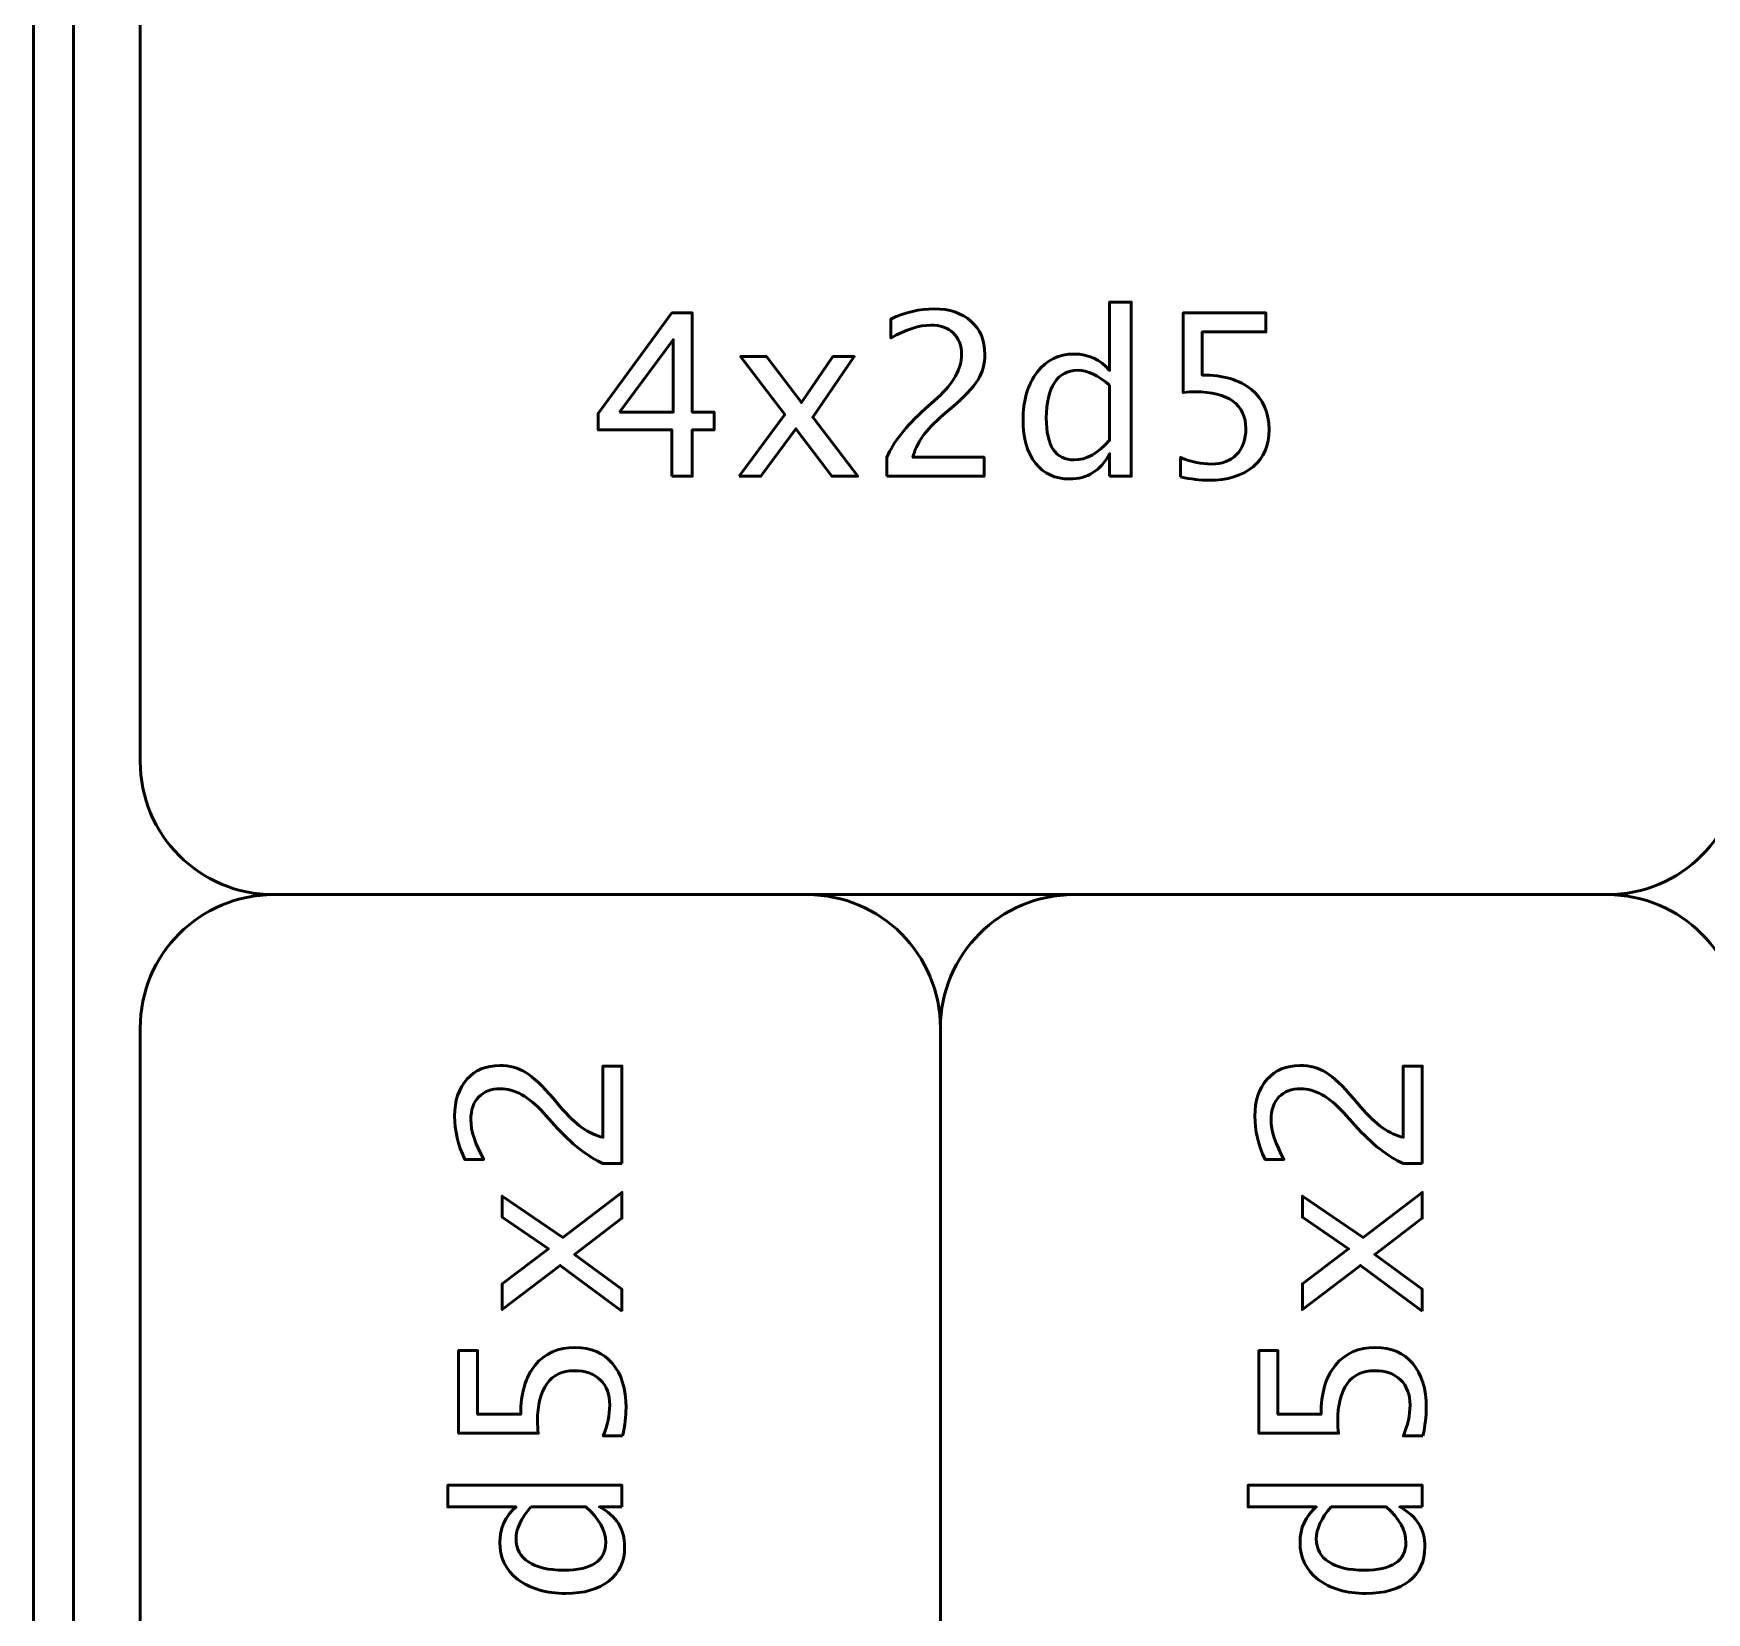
# Model space of a CAD drawing. Header units: centimetres. Extents: x -143 to 63, y -92 to 73.
# Drawn here: x -36.4 to -30.13, y -77.69 to -71.77 of the extents above; entities that cross this region are included whole.
import ezdxf

# ---------------------------------------------------------------- set-up
doc = ezdxf.new("R2010")
doc.units = ezdxf.units.CM
doc.header["$MEASUREMENT"] = 0
doc.layers.add('Layer 1', color=7, linetype='Continuous')

msp = doc.modelspace()

# ---------------------------------------------------------------- linework, layer by layer
at = {"layer": 'Layer 1', "lineweight": 53}
for points in [[(-36.4, -82.5), (-36.4, -82.5), (-36.4, -67.5), (-36.4, -67.5), (-36.4, -67.5), (-36.4, -67.00294), (-35.99706, -66.6), (-35.5, -66.6), (-35.5, -66.6), (-35.5, -66.6), (-24.5, -66.6), (-24.5, -66.6), (-24.5, -66.6), (-24.00294, -66.6), (-23.6, -67.00294), (-23.6, -67.5), (-23.6, -67.5), (-23.6, -67.5), (-23.6, -82.5), (-23.6, -82.5), (-23.6, -82.5), (-23.6, -82.99706), (-24.00294, -83.4), (-24.5, -83.4), (-24.5, -83.4), (-24.5, -83.4), (-35.5, -83.4), (-35.5, -83.4), (-35.5, -83.4), (-35.99706, -83.4), (-36.4, -82.99706), (-36.4, -82.5)], [(-35.45, -83.25), (-35.45, -83.25), (-24.55, -83.25), (-24.55, -83.25), (-24.55, -83.25), (-24.10817, -83.25), (-23.75, -82.89183), (-23.75, -82.45), (-23.75, -82.45), (-23.75, -82.45), (-23.75, -67.55), (-23.75, -67.55), (-23.75, -67.55), (-23.75, -67.10817), (-24.10817, -66.75), (-24.55, -66.75), (-24.55, -66.75), (-24.55, -66.75), (-35.45, -66.75), (-35.45, -66.75), (-35.45, -66.75), (-35.89183, -66.75), (-36.25, -67.10817), (-36.25, -67.55), (-36.25, -67.55), (-36.25, -67.55), (-36.25, -82.45), (-36.25, -82.45), (-36.25, -82.45), (-36.25, -82.89183), (-35.89183, -83.25), (-35.45, -83.25)]]:
    msp.add_open_spline(points, degree=3, knots=[0, 0, 0, 0, 0.1111111, 0.1111111, 0.1111111, 0.1111111, 0.2222222, 0.2222222, 0.2222222, 0.2222222, 0.3333333, 0.3333333, 0.3333333, 0.3333333, 0.4444444, 0.4444444, 0.4444444, 0.4444444, 0.5555556, 0.5555556, 0.5555556, 0.5555556, 0.6666667, 0.6666667, 0.6666667, 0.6666667, 0.7777778, 0.7777778, 0.7777778, 0.7777778, 1, 1, 1, 1], dxfattribs=at)
at = {"layer": 'Layer 1', "color": 202, "lineweight": 53}
for points, knots in [([(-36, -74.5), (-36, -74.5), (-36, -71.75), (-36, -71.75), (-36, -71.75), (-36, -71.47386), (-35.77614, -71.25), (-35.5, -71.25), (-35.5, -71.25), (-35.5, -71.25), (-30.5, -71.25), (-30.5, -71.25), (-30.5, -71.25), (-30.22386, -71.25), (-30, -71.47386), (-30, -71.75), (-30, -71.75), (-30, -71.75), (-30, -74.5), (-30, -74.5), (-30, -74.5), (-30, -74.77614), (-30.22386, -75), (-30.5, -75), (-30.5, -75), (-30.5, -75), (-35.5, -75), (-35.5, -75), (-35.5, -75), (-35.77614, -75), (-36, -74.77614), (-36, -74.5)], [0, 0, 0, 0, 0.1111111, 0.1111111, 0.1111111, 0.1111111, 0.2222222, 0.2222222, 0.2222222, 0.2222222, 0.3333333, 0.3333333, 0.3333333, 0.3333333, 0.4444444, 0.4444444, 0.4444444, 0.4444444, 0.5555556, 0.5555556, 0.5555556, 0.5555556, 0.6666667, 0.6666667, 0.6666667, 0.6666667, 0.7777778, 0.7777778, 0.7777778, 0.7777778, 1, 1, 1, 1]), ([(-33.20109, -73.43107), (-33.20109, -73.43107), (-33.20109, -73.35995), (-33.20109, -73.35995), (-33.20109, -73.35995), (-33.17738, -73.30449), (-33.12954, -73.24396), (-33.05743, -73.17862), (-33.05743, -73.17862), (-33.05743, -73.17862), (-33.01087, -73.13685), (-33.01087, -73.13685), (-33.01087, -73.13685), (-32.9509, -73.08238), (-32.92084, -73.02848), (-32.92084, -72.97486), (-32.92084, -72.97486), (-32.92084, -72.94057), (-32.93114, -72.91375), (-32.9516, -72.89414), (-32.9516, -72.89414), (-32.97206, -72.87453), (-33.00043, -72.86465), (-33.03641, -72.86465), (-33.03641, -72.86465), (-33.07846, -72.86465), (-33.12827, -72.88073), (-33.18585, -72.91291), (-33.18585, -72.91291), (-33.18585, -72.91291), (-33.18585, -72.84179), (-33.18585, -72.84179), (-33.18585, -72.84179), (-33.13152, -72.81639), (-33.07747, -72.80369), (-33.02357, -72.80369), (-33.02357, -72.80369), (-32.96628, -72.80369), (-32.92027, -72.81907), (-32.88556, -72.84997), (-32.88556, -72.84997), (-32.85099, -72.88088), (-32.83363, -72.9218), (-32.83363, -72.97288), (-32.83363, -72.97288), (-32.83363, -73.00957), (-32.84238, -73.04217), (-32.85988, -73.07053), (-32.85988, -73.07053), (-32.87752, -73.09903), (-32.91011, -73.13347), (-32.95795, -73.17411), (-32.95795, -73.17411), (-32.95795, -73.17411), (-32.98942, -73.20092), (-32.98942, -73.20092), (-32.98942, -73.20092), (-33.05489, -73.25637), (-33.09271, -73.30943), (-33.10287, -73.35995), (-33.10287, -73.35995), (-33.10287, -73.35995), (-32.83617, -73.35995), (-32.83617, -73.35995), (-32.83617, -73.35995), (-32.83617, -73.35995), (-32.83617, -73.43107), (-32.83617, -73.43107), (-32.83617, -73.43107), (-32.83617, -73.43107), (-33.20109, -73.43107), (-33.20109, -73.43107)], [0, 0, 0, 0, 0.0526316, 0.0526316, 0.0526316, 0.0526316, 0.1052632, 0.1052632, 0.1052632, 0.1052632, 0.1578947, 0.1578947, 0.1578947, 0.1578947, 0.2105263, 0.2105263, 0.2105263, 0.2105263, 0.2631579, 0.2631579, 0.2631579, 0.2631579, 0.3157895, 0.3157895, 0.3157895, 0.3157895, 0.3684211, 0.3684211, 0.3684211, 0.3684211, 0.4210526, 0.4210526, 0.4210526, 0.4210526, 0.4736842, 0.4736842, 0.4736842, 0.4736842, 0.5263158, 0.5263158, 0.5263158, 0.5263158, 0.5789474, 0.5789474, 0.5789474, 0.5789474, 0.6315789, 0.6315789, 0.6315789, 0.6315789, 0.6842105, 0.6842105, 0.6842105, 0.6842105, 0.7368421, 0.7368421, 0.7368421, 0.7368421, 0.7894737, 0.7894737, 0.7894737, 0.7894737, 0.8421053, 0.8421053, 0.8421053, 0.8421053, 0.8947368, 0.8947368, 0.8947368, 0.8947368, 1, 1, 1, 1]), ([(-32.36599, -73.43107), (-32.36599, -73.43107), (-32.36599, -73.34683), (-32.36599, -73.34683), (-32.36599, -73.34683), (-32.39915, -73.40976), (-32.4491, -73.44123), (-32.51585, -73.44123), (-32.51585, -73.44123), (-32.57003, -73.44123), (-32.61265, -73.42162), (-32.64369, -73.38225), (-32.64369, -73.38225), (-32.67474, -73.34288), (-32.69026, -73.28911), (-32.69026, -73.22095), (-32.69026, -73.22095), (-32.69026, -73.14645), (-32.67262, -73.08648), (-32.63748, -73.04104), (-32.63748, -73.04104), (-32.60221, -72.99574), (-32.55592, -72.97302), (-32.49849, -72.97302), (-32.49849, -72.97302), (-32.44529, -72.97302), (-32.40098, -72.99334), (-32.36599, -73.03412), (-32.36599, -73.03412), (-32.36599, -73.03412), (-32.36599, -72.77829), (-32.36599, -72.77829), (-32.36599, -72.77829), (-32.36599, -72.77829), (-32.2847, -72.77829), (-32.2847, -72.77829), (-32.2847, -72.77829), (-32.2847, -72.77829), (-32.2847, -73.43107), (-32.2847, -73.43107), (-32.2847, -73.43107), (-32.2847, -73.43107), (-32.36599, -73.43107), (-32.36599, -73.43107)], [0, 0, 0, 0, 0.0833333, 0.0833333, 0.0833333, 0.0833333, 0.1666667, 0.1666667, 0.1666667, 0.1666667, 0.25, 0.25, 0.25, 0.25, 0.3333333, 0.3333333, 0.3333333, 0.3333333, 0.4166667, 0.4166667, 0.4166667, 0.4166667, 0.5, 0.5, 0.5, 0.5, 0.5833333, 0.5833333, 0.5833333, 0.5833333, 0.6666667, 0.6666667, 0.6666667, 0.6666667, 0.75, 0.75, 0.75, 0.75, 0.8333333, 0.8333333, 0.8333333, 0.8333333, 1, 1, 1, 1]), ([(-34.00684, -73.43107), (-34.00684, -73.43107), (-34.00684, -73.2575), (-34.00684, -73.2575), (-34.00684, -73.2575), (-34.00684, -73.2575), (-34.28285, -73.2575), (-34.28285, -73.2575), (-34.28285, -73.2575), (-34.28285, -73.2575), (-34.28285, -73.1957), (-34.28285, -73.1957), (-34.28285, -73.1957), (-34.28285, -73.1957), (-34.00684, -72.81893), (-34.00684, -72.81893), (-34.00684, -72.81893), (-34.00684, -72.81893), (-33.93064, -72.81893), (-33.93064, -72.81893), (-33.93064, -72.81893), (-33.93064, -72.81893), (-33.93064, -73.19062), (-33.93064, -73.19062), (-33.93064, -73.19062), (-33.93064, -73.19062), (-33.84851, -73.19062), (-33.84851, -73.19062), (-33.84851, -73.19062), (-33.84851, -73.19062), (-33.84851, -73.2575), (-33.84851, -73.2575), (-33.84851, -73.2575), (-33.84851, -73.2575), (-33.93064, -73.2575), (-33.93064, -73.2575), (-33.93064, -73.2575), (-33.93064, -73.2575), (-33.93064, -73.43107), (-33.93064, -73.43107), (-33.93064, -73.43107), (-33.93064, -73.43107), (-34.00684, -73.43107), (-34.00684, -73.43107)], [0, 0, 0, 0, 0.0833333, 0.0833333, 0.0833333, 0.0833333, 0.1666667, 0.1666667, 0.1666667, 0.1666667, 0.25, 0.25, 0.25, 0.25, 0.3333333, 0.3333333, 0.3333333, 0.3333333, 0.4166667, 0.4166667, 0.4166667, 0.4166667, 0.5, 0.5, 0.5, 0.5, 0.5833333, 0.5833333, 0.5833333, 0.5833333, 0.6666667, 0.6666667, 0.6666667, 0.6666667, 0.75, 0.75, 0.75, 0.75, 0.8333333, 0.8333333, 0.8333333, 0.8333333, 1, 1, 1, 1]), ([(-32.09985, -73.43361), (-32.09985, -73.43361), (-32.09985, -73.3608), (-32.09985, -73.3608), (-32.09985, -73.3608), (-32.05935, -73.37717), (-32.02096, -73.38535), (-31.98428, -73.38535), (-31.98428, -73.38535), (-31.9442, -73.38535), (-31.91259, -73.3735), (-31.88959, -73.34979), (-31.88959, -73.34979), (-31.86659, -73.32608), (-31.85516, -73.29349), (-31.85516, -73.252), (-31.85516, -73.252), (-31.85516, -73.20741), (-31.87139, -73.17326), (-31.90384, -73.14969), (-31.90384, -73.14969), (-31.9363, -73.12613), (-31.98329, -73.11442), (-32.04467, -73.11442), (-32.04467, -73.11442), (-32.05892, -73.11442), (-32.07402, -73.1154), (-32.08969, -73.11738), (-32.08969, -73.11738), (-32.08969, -73.11738), (-32.08969, -72.81893), (-32.08969, -72.81893), (-32.08969, -72.81893), (-32.08969, -72.81893), (-31.7798, -72.81893), (-31.7798, -72.81893), (-31.7798, -72.81893), (-31.7798, -72.81893), (-31.7798, -72.89005), (-31.7798, -72.89005), (-31.7798, -72.89005), (-31.7798, -72.89005), (-32.01857, -72.89005), (-32.01857, -72.89005), (-32.01857, -72.89005), (-32.01857, -72.89005), (-32.01857, -73.05176), (-32.01857, -73.05176), (-32.01857, -73.05176), (-31.93983, -73.05176), (-31.87844, -73.06982), (-31.83427, -73.10595), (-31.83427, -73.10595), (-31.79011, -73.14193), (-31.76795, -73.19189), (-31.76795, -73.25581), (-31.76795, -73.25581), (-31.76795, -73.31536), (-31.78799, -73.36193), (-31.82807, -73.39565), (-31.82807, -73.39565), (-31.86814, -73.42938), (-31.92346, -73.44631), (-31.99401, -73.44631), (-31.99401, -73.44631), (-32.02548, -73.44631), (-32.06076, -73.44208), (-32.09985, -73.43361)], [0, 0, 0, 0, 0.0555556, 0.0555556, 0.0555556, 0.0555556, 0.1111111, 0.1111111, 0.1111111, 0.1111111, 0.1666667, 0.1666667, 0.1666667, 0.1666667, 0.2222222, 0.2222222, 0.2222222, 0.2222222, 0.2777778, 0.2777778, 0.2777778, 0.2777778, 0.3333333, 0.3333333, 0.3333333, 0.3333333, 0.3888889, 0.3888889, 0.3888889, 0.3888889, 0.4444444, 0.4444444, 0.4444444, 0.4444444, 0.5, 0.5, 0.5, 0.5, 0.5555556, 0.5555556, 0.5555556, 0.5555556, 0.6111111, 0.6111111, 0.6111111, 0.6111111, 0.6666667, 0.6666667, 0.6666667, 0.6666667, 0.7222222, 0.7222222, 0.7222222, 0.7222222, 0.7777778, 0.7777778, 0.7777778, 0.7777778, 0.8333333, 0.8333333, 0.8333333, 0.8333333, 0.8888889, 0.8888889, 0.8888889, 0.8888889, 1, 1, 1, 1]), ([(-34.20256, -73.19062), (-34.20256, -73.19062), (-34.00176, -73.19062), (-34.00176, -73.19062), (-34.00176, -73.19062), (-34.00176, -73.19062), (-34.00176, -72.9194), (-34.00176, -72.9194), (-34.00176, -72.9194), (-34.00176, -72.9194), (-34.20256, -73.19062), (-34.20256, -73.19062)], [0, 0, 0, 0, 0.25, 0.25, 0.25, 0.25, 0.5, 0.5, 0.5, 0.5, 1, 1, 1, 1]), ([(-33.75424, -73.43107), (-33.75424, -73.43107), (-33.58336, -73.19951), (-33.58336, -73.19951), (-33.58336, -73.19951), (-33.58336, -73.19951), (-33.74916, -72.98233), (-33.74916, -72.98233), (-33.74916, -72.98233), (-33.74916, -72.98233), (-33.65222, -72.98233), (-33.65222, -72.98233), (-33.65222, -72.98233), (-33.65222, -72.98233), (-33.52127, -73.1552), (-33.52127, -73.1552), (-33.52127, -73.1552), (-33.52127, -73.1552), (-33.40273, -72.98233), (-33.40273, -72.98233), (-33.40273, -72.98233), (-33.40273, -72.98233), (-33.32329, -72.98233), (-33.32329, -72.98233), (-33.32329, -72.98233), (-33.32329, -72.98233), (-33.47851, -73.20995), (-33.47851, -73.20995), (-33.47851, -73.20995), (-33.47851, -73.20995), (-33.30974, -73.43107), (-33.30974, -73.43107), (-33.30974, -73.43107), (-33.30974, -73.43107), (-33.40669, -73.43107), (-33.40669, -73.43107), (-33.40669, -73.43107), (-33.40669, -73.43107), (-33.54187, -73.25327), (-33.54187, -73.25327), (-33.54187, -73.25327), (-33.54187, -73.25327), (-33.67268, -73.43107), (-33.67268, -73.43107), (-33.67268, -73.43107), (-33.67268, -73.43107), (-33.75424, -73.43107), (-33.75424, -73.43107)], [0, 0, 0, 0, 0.0769231, 0.0769231, 0.0769231, 0.0769231, 0.1538462, 0.1538462, 0.1538462, 0.1538462, 0.2307692, 0.2307692, 0.2307692, 0.2307692, 0.3076923, 0.3076923, 0.3076923, 0.3076923, 0.3846154, 0.3846154, 0.3846154, 0.3846154, 0.4615385, 0.4615385, 0.4615385, 0.4615385, 0.5384615, 0.5384615, 0.5384615, 0.5384615, 0.6153846, 0.6153846, 0.6153846, 0.6153846, 0.6923077, 0.6923077, 0.6923077, 0.6923077, 0.7692308, 0.7692308, 0.7692308, 0.7692308, 0.8461538, 0.8461538, 0.8461538, 0.8461538, 1, 1, 1, 1]), ([(-32.36599, -73.08972), (-32.40818, -73.05261), (-32.44811, -73.03398), (-32.48593, -73.03398), (-32.48593, -73.03398), (-32.52318, -73.03398), (-32.55197, -73.0495), (-32.57243, -73.08069), (-32.57243, -73.08069), (-32.59289, -73.11173), (-32.60305, -73.15576), (-32.60305, -73.21277), (-32.60305, -73.21277), (-32.60305, -73.31762), (-32.56834, -73.37011), (-32.49877, -73.37011), (-32.49877, -73.37011), (-32.45362, -73.37011), (-32.40931, -73.34542), (-32.36599, -73.29617), (-32.36599, -73.29617), (-32.36599, -73.29617), (-32.36599, -73.08972), (-32.36599, -73.08972)], [0, 0, 0, 0, 0.1428571, 0.1428571, 0.1428571, 0.1428571, 0.2857143, 0.2857143, 0.2857143, 0.2857143, 0.4285714, 0.4285714, 0.4285714, 0.4285714, 0.5714286, 0.5714286, 0.5714286, 0.5714286, 0.7142857, 0.7142857, 0.7142857, 0.7142857, 1, 1, 1, 1])]:
    msp.add_open_spline(points, degree=3, knots=knots, dxfattribs=at)
at = {"layer": 'Layer 1', "color": 4, "lineweight": 53}
for points, knots in [([(-33, -75.5), (-33, -75.5), (-33, -78.25), (-33, -78.25), (-33, -78.25), (-33, -78.52614), (-33.22386, -78.75), (-33.5, -78.75), (-33.5, -78.75), (-33.5, -78.75), (-35.5, -78.75), (-35.5, -78.75), (-35.5, -78.75), (-35.77614, -78.75), (-36, -78.52614), (-36, -78.25), (-36, -78.25), (-36, -78.25), (-36, -75.5), (-36, -75.5), (-36, -75.5), (-36, -75.22386), (-35.77614, -75), (-35.5, -75), (-35.5, -75), (-35.5, -75), (-33.5, -75), (-33.5, -75), (-33.5, -75), (-33.22386, -75), (-33, -75.22386), (-33, -75.5)], [0, 0, 0, 0, 0.1111111, 0.1111111, 0.1111111, 0.1111111, 0.2222222, 0.2222222, 0.2222222, 0.2222222, 0.3333333, 0.3333333, 0.3333333, 0.3333333, 0.4444444, 0.4444444, 0.4444444, 0.4444444, 0.5555556, 0.5555556, 0.5555556, 0.5555556, 0.6666667, 0.6666667, 0.6666667, 0.6666667, 0.7777778, 0.7777778, 0.7777778, 0.7777778, 1, 1, 1, 1]), ([(-30, -75.5), (-30, -75.5), (-30, -78.25), (-30, -78.25), (-30, -78.25), (-30, -78.52614), (-30.22386, -78.75), (-30.5, -78.75), (-30.5, -78.75), (-30.5, -78.75), (-32.5, -78.75), (-32.5, -78.75), (-32.5, -78.75), (-32.77614, -78.75), (-33, -78.52614), (-33, -78.25), (-33, -78.25), (-33, -78.25), (-33, -75.5), (-33, -75.5), (-33, -75.5), (-33, -75.22386), (-32.77614, -75), (-32.5, -75), (-32.5, -75), (-32.5, -75), (-30.5, -75), (-30.5, -75), (-30.5, -75), (-30.22386, -75), (-30, -75.22386), (-30, -75.5)], [0, 0, 0, 0, 0.1111111, 0.1111111, 0.1111111, 0.1111111, 0.2222222, 0.2222222, 0.2222222, 0.2222222, 0.3333333, 0.3333333, 0.3333333, 0.3333333, 0.4444444, 0.4444444, 0.4444444, 0.4444444, 0.5555556, 0.5555556, 0.5555556, 0.5555556, 0.6666667, 0.6666667, 0.6666667, 0.6666667, 0.7777778, 0.7777778, 0.7777778, 0.7777778, 1, 1, 1, 1]), ([(-34.19393, -76.00787), (-34.19393, -76.00787), (-34.26505, -76.00787), (-34.26505, -76.00787), (-34.26505, -76.00787), (-34.32051, -75.98416), (-34.38104, -75.93632), (-34.44638, -75.86421), (-34.44638, -75.86421), (-34.44638, -75.86421), (-34.48815, -75.81765), (-34.48815, -75.81765), (-34.48815, -75.81765), (-34.54262, -75.75768), (-34.59652, -75.72762), (-34.65014, -75.72762), (-34.65014, -75.72762), (-34.68429, -75.72762), (-34.71125, -75.73792), (-34.73086, -75.75838), (-34.73086, -75.75838), (-34.75047, -75.77884), (-34.76035, -75.80721), (-34.76035, -75.84319), (-34.76035, -75.84319), (-34.76035, -75.88524), (-34.74427, -75.93505), (-34.71209, -75.99263), (-34.71209, -75.99263), (-34.71209, -75.99263), (-34.78321, -75.99263), (-34.78321, -75.99263), (-34.78321, -75.99263), (-34.80861, -75.9383), (-34.82131, -75.88425), (-34.82131, -75.83035), (-34.82131, -75.83035), (-34.82131, -75.77306), (-34.80593, -75.72705), (-34.77503, -75.69234), (-34.77503, -75.69234), (-34.74412, -75.65777), (-34.7032, -75.64041), (-34.65212, -75.64041), (-34.65212, -75.64041), (-34.61543, -75.64041), (-34.58283, -75.64916), (-34.55447, -75.66666), (-34.55447, -75.66666), (-34.52597, -75.6843), (-34.49153, -75.71689), (-34.45089, -75.76473), (-34.45089, -75.76473), (-34.45089, -75.76473), (-34.42408, -75.7962), (-34.42408, -75.7962), (-34.42408, -75.7962), (-34.36849, -75.86167), (-34.31557, -75.89949), (-34.26505, -75.90965), (-34.26505, -75.90965), (-34.26505, -75.90965), (-34.26505, -75.64295), (-34.26505, -75.64295), (-34.26505, -75.64295), (-34.26505, -75.64295), (-34.19393, -75.64295), (-34.19393, -75.64295), (-34.19393, -75.64295), (-34.19393, -75.64295), (-34.19393, -76.00787), (-34.19393, -76.00787)], [0, 0, 0, 0, 0.0526316, 0.0526316, 0.0526316, 0.0526316, 0.1052632, 0.1052632, 0.1052632, 0.1052632, 0.1578947, 0.1578947, 0.1578947, 0.1578947, 0.2105263, 0.2105263, 0.2105263, 0.2105263, 0.2631579, 0.2631579, 0.2631579, 0.2631579, 0.3157895, 0.3157895, 0.3157895, 0.3157895, 0.3684211, 0.3684211, 0.3684211, 0.3684211, 0.4210526, 0.4210526, 0.4210526, 0.4210526, 0.4736842, 0.4736842, 0.4736842, 0.4736842, 0.5263158, 0.5263158, 0.5263158, 0.5263158, 0.5789474, 0.5789474, 0.5789474, 0.5789474, 0.6315789, 0.6315789, 0.6315789, 0.6315789, 0.6842105, 0.6842105, 0.6842105, 0.6842105, 0.7368421, 0.7368421, 0.7368421, 0.7368421, 0.7894737, 0.7894737, 0.7894737, 0.7894737, 0.8421053, 0.8421053, 0.8421053, 0.8421053, 0.8947368, 0.8947368, 0.8947368, 0.8947368, 1, 1, 1, 1]), ([(-31.19393, -76.00787), (-31.19393, -76.00787), (-31.26505, -76.00787), (-31.26505, -76.00787), (-31.26505, -76.00787), (-31.32051, -75.98416), (-31.38104, -75.93632), (-31.44638, -75.86421), (-31.44638, -75.86421), (-31.44638, -75.86421), (-31.48815, -75.81765), (-31.48815, -75.81765), (-31.48815, -75.81765), (-31.54262, -75.75768), (-31.59652, -75.72762), (-31.65014, -75.72762), (-31.65014, -75.72762), (-31.68429, -75.72762), (-31.71125, -75.73792), (-31.73086, -75.75838), (-31.73086, -75.75838), (-31.75047, -75.77884), (-31.76035, -75.80721), (-31.76035, -75.84319), (-31.76035, -75.84319), (-31.76035, -75.88524), (-31.74427, -75.93505), (-31.71209, -75.99263), (-31.71209, -75.99263), (-31.71209, -75.99263), (-31.78321, -75.99263), (-31.78321, -75.99263), (-31.78321, -75.99263), (-31.80861, -75.9383), (-31.82131, -75.88425), (-31.82131, -75.83035), (-31.82131, -75.83035), (-31.82131, -75.77306), (-31.80593, -75.72705), (-31.77503, -75.69234), (-31.77503, -75.69234), (-31.74412, -75.65777), (-31.7032, -75.64041), (-31.65212, -75.64041), (-31.65212, -75.64041), (-31.61543, -75.64041), (-31.58283, -75.64916), (-31.55447, -75.66666), (-31.55447, -75.66666), (-31.52597, -75.6843), (-31.49153, -75.71689), (-31.45089, -75.76473), (-31.45089, -75.76473), (-31.45089, -75.76473), (-31.42408, -75.7962), (-31.42408, -75.7962), (-31.42408, -75.7962), (-31.36849, -75.86167), (-31.31557, -75.89949), (-31.26505, -75.90965), (-31.26505, -75.90965), (-31.26505, -75.90965), (-31.26505, -75.64295), (-31.26505, -75.64295), (-31.26505, -75.64295), (-31.26505, -75.64295), (-31.19393, -75.64295), (-31.19393, -75.64295), (-31.19393, -75.64295), (-31.19393, -75.64295), (-31.19393, -76.00787), (-31.19393, -76.00787)], [0, 0, 0, 0, 0.0526316, 0.0526316, 0.0526316, 0.0526316, 0.1052632, 0.1052632, 0.1052632, 0.1052632, 0.1578947, 0.1578947, 0.1578947, 0.1578947, 0.2105263, 0.2105263, 0.2105263, 0.2105263, 0.2631579, 0.2631579, 0.2631579, 0.2631579, 0.3157895, 0.3157895, 0.3157895, 0.3157895, 0.3684211, 0.3684211, 0.3684211, 0.3684211, 0.4210526, 0.4210526, 0.4210526, 0.4210526, 0.4736842, 0.4736842, 0.4736842, 0.4736842, 0.5263158, 0.5263158, 0.5263158, 0.5263158, 0.5789474, 0.5789474, 0.5789474, 0.5789474, 0.6315789, 0.6315789, 0.6315789, 0.6315789, 0.6842105, 0.6842105, 0.6842105, 0.6842105, 0.7368421, 0.7368421, 0.7368421, 0.7368421, 0.7894737, 0.7894737, 0.7894737, 0.7894737, 0.8421053, 0.8421053, 0.8421053, 0.8421053, 0.8947368, 0.8947368, 0.8947368, 0.8947368, 1, 1, 1, 1]), ([(-34.19393, -76.56102), (-34.19393, -76.56102), (-34.42549, -76.39014), (-34.42549, -76.39014), (-34.42549, -76.39014), (-34.42549, -76.39014), (-34.64267, -76.55594), (-34.64267, -76.55594), (-34.64267, -76.55594), (-34.64267, -76.55594), (-34.64267, -76.459), (-34.64267, -76.459), (-34.64267, -76.459), (-34.64267, -76.459), (-34.4698, -76.32805), (-34.4698, -76.32805), (-34.4698, -76.32805), (-34.4698, -76.32805), (-34.64267, -76.20951), (-34.64267, -76.20951), (-34.64267, -76.20951), (-34.64267, -76.20951), (-34.64267, -76.13007), (-34.64267, -76.13007), (-34.64267, -76.13007), (-34.64267, -76.13007), (-34.41505, -76.28529), (-34.41505, -76.28529), (-34.41505, -76.28529), (-34.41505, -76.28529), (-34.19393, -76.11652), (-34.19393, -76.11652), (-34.19393, -76.11652), (-34.19393, -76.11652), (-34.19393, -76.21347), (-34.19393, -76.21347), (-34.19393, -76.21347), (-34.19393, -76.21347), (-34.37173, -76.34865), (-34.37173, -76.34865), (-34.37173, -76.34865), (-34.37173, -76.34865), (-34.19393, -76.47946), (-34.19393, -76.47946), (-34.19393, -76.47946), (-34.19393, -76.47946), (-34.19393, -76.56102), (-34.19393, -76.56102)], [0, 0, 0, 0, 0.0769231, 0.0769231, 0.0769231, 0.0769231, 0.1538462, 0.1538462, 0.1538462, 0.1538462, 0.2307692, 0.2307692, 0.2307692, 0.2307692, 0.3076923, 0.3076923, 0.3076923, 0.3076923, 0.3846154, 0.3846154, 0.3846154, 0.3846154, 0.4615385, 0.4615385, 0.4615385, 0.4615385, 0.5384615, 0.5384615, 0.5384615, 0.5384615, 0.6153846, 0.6153846, 0.6153846, 0.6153846, 0.6923077, 0.6923077, 0.6923077, 0.6923077, 0.7692308, 0.7692308, 0.7692308, 0.7692308, 0.8461538, 0.8461538, 0.8461538, 0.8461538, 1, 1, 1, 1]), ([(-31.19393, -76.56102), (-31.19393, -76.56102), (-31.42549, -76.39014), (-31.42549, -76.39014), (-31.42549, -76.39014), (-31.42549, -76.39014), (-31.64267, -76.55594), (-31.64267, -76.55594), (-31.64267, -76.55594), (-31.64267, -76.55594), (-31.64267, -76.459), (-31.64267, -76.459), (-31.64267, -76.459), (-31.64267, -76.459), (-31.4698, -76.32805), (-31.4698, -76.32805), (-31.4698, -76.32805), (-31.4698, -76.32805), (-31.64267, -76.20951), (-31.64267, -76.20951), (-31.64267, -76.20951), (-31.64267, -76.20951), (-31.64267, -76.13007), (-31.64267, -76.13007), (-31.64267, -76.13007), (-31.64267, -76.13007), (-31.41505, -76.28529), (-31.41505, -76.28529), (-31.41505, -76.28529), (-31.41505, -76.28529), (-31.19393, -76.11652), (-31.19393, -76.11652), (-31.19393, -76.11652), (-31.19393, -76.11652), (-31.19393, -76.21347), (-31.19393, -76.21347), (-31.19393, -76.21347), (-31.19393, -76.21347), (-31.37173, -76.34865), (-31.37173, -76.34865), (-31.37173, -76.34865), (-31.37173, -76.34865), (-31.19393, -76.47946), (-31.19393, -76.47946), (-31.19393, -76.47946), (-31.19393, -76.47946), (-31.19393, -76.56102), (-31.19393, -76.56102)], [0, 0, 0, 0, 0.0769231, 0.0769231, 0.0769231, 0.0769231, 0.1538462, 0.1538462, 0.1538462, 0.1538462, 0.2307692, 0.2307692, 0.2307692, 0.2307692, 0.3076923, 0.3076923, 0.3076923, 0.3076923, 0.3846154, 0.3846154, 0.3846154, 0.3846154, 0.4615385, 0.4615385, 0.4615385, 0.4615385, 0.5384615, 0.5384615, 0.5384615, 0.5384615, 0.6153846, 0.6153846, 0.6153846, 0.6153846, 0.6923077, 0.6923077, 0.6923077, 0.6923077, 0.7692308, 0.7692308, 0.7692308, 0.7692308, 0.8461538, 0.8461538, 0.8461538, 0.8461538, 1, 1, 1, 1]), ([(-34.19139, -77.02952), (-34.19139, -77.02952), (-34.2642, -77.02952), (-34.2642, -77.02952), (-34.2642, -77.02952), (-34.24783, -76.98902), (-34.23965, -76.95063), (-34.23965, -76.91395), (-34.23965, -76.91395), (-34.23965, -76.87387), (-34.2515, -76.84226), (-34.27521, -76.81926), (-34.27521, -76.81926), (-34.29892, -76.79626), (-34.33151, -76.78483), (-34.373, -76.78483), (-34.373, -76.78483), (-34.41759, -76.78483), (-34.45174, -76.80106), (-34.47531, -76.83351), (-34.47531, -76.83351), (-34.49887, -76.86597), (-34.51058, -76.91296), (-34.51058, -76.97434), (-34.51058, -76.97434), (-34.51058, -76.98859), (-34.5096, -77.00369), (-34.50762, -77.01936), (-34.50762, -77.01936), (-34.50762, -77.01936), (-34.80607, -77.01936), (-34.80607, -77.01936), (-34.80607, -77.01936), (-34.80607, -77.01936), (-34.80607, -76.70947), (-34.80607, -76.70947), (-34.80607, -76.70947), (-34.80607, -76.70947), (-34.73495, -76.70947), (-34.73495, -76.70947), (-34.73495, -76.70947), (-34.73495, -76.70947), (-34.73495, -76.94824), (-34.73495, -76.94824), (-34.73495, -76.94824), (-34.73495, -76.94824), (-34.57324, -76.94824), (-34.57324, -76.94824), (-34.57324, -76.94824), (-34.57324, -76.8695), (-34.55518, -76.80811), (-34.51905, -76.76394), (-34.51905, -76.76394), (-34.48307, -76.71978), (-34.43311, -76.69762), (-34.36919, -76.69762), (-34.36919, -76.69762), (-34.30964, -76.69762), (-34.26307, -76.71766), (-34.22935, -76.75774), (-34.22935, -76.75774), (-34.19562, -76.79781), (-34.17869, -76.85313), (-34.17869, -76.92368), (-34.17869, -76.92368), (-34.17869, -76.95515), (-34.18292, -76.99043), (-34.19139, -77.02952)], [0, 0, 0, 0, 0.0555556, 0.0555556, 0.0555556, 0.0555556, 0.1111111, 0.1111111, 0.1111111, 0.1111111, 0.1666667, 0.1666667, 0.1666667, 0.1666667, 0.2222222, 0.2222222, 0.2222222, 0.2222222, 0.2777778, 0.2777778, 0.2777778, 0.2777778, 0.3333333, 0.3333333, 0.3333333, 0.3333333, 0.3888889, 0.3888889, 0.3888889, 0.3888889, 0.4444444, 0.4444444, 0.4444444, 0.4444444, 0.5, 0.5, 0.5, 0.5, 0.5555556, 0.5555556, 0.5555556, 0.5555556, 0.6111111, 0.6111111, 0.6111111, 0.6111111, 0.6666667, 0.6666667, 0.6666667, 0.6666667, 0.7222222, 0.7222222, 0.7222222, 0.7222222, 0.7777778, 0.7777778, 0.7777778, 0.7777778, 0.8333333, 0.8333333, 0.8333333, 0.8333333, 0.8888889, 0.8888889, 0.8888889, 0.8888889, 1, 1, 1, 1]), ([(-31.19139, -77.02952), (-31.19139, -77.02952), (-31.2642, -77.02952), (-31.2642, -77.02952), (-31.2642, -77.02952), (-31.24783, -76.98902), (-31.23965, -76.95063), (-31.23965, -76.91395), (-31.23965, -76.91395), (-31.23965, -76.87387), (-31.2515, -76.84226), (-31.27521, -76.81926), (-31.27521, -76.81926), (-31.29892, -76.79626), (-31.33151, -76.78483), (-31.373, -76.78483), (-31.373, -76.78483), (-31.41759, -76.78483), (-31.45174, -76.80106), (-31.47531, -76.83351), (-31.47531, -76.83351), (-31.49887, -76.86597), (-31.51058, -76.91296), (-31.51058, -76.97434), (-31.51058, -76.97434), (-31.51058, -76.98859), (-31.5096, -77.00369), (-31.50762, -77.01936), (-31.50762, -77.01936), (-31.50762, -77.01936), (-31.80607, -77.01936), (-31.80607, -77.01936), (-31.80607, -77.01936), (-31.80607, -77.01936), (-31.80607, -76.70947), (-31.80607, -76.70947), (-31.80607, -76.70947), (-31.80607, -76.70947), (-31.73495, -76.70947), (-31.73495, -76.70947), (-31.73495, -76.70947), (-31.73495, -76.70947), (-31.73495, -76.94824), (-31.73495, -76.94824), (-31.73495, -76.94824), (-31.73495, -76.94824), (-31.57324, -76.94824), (-31.57324, -76.94824), (-31.57324, -76.94824), (-31.57324, -76.8695), (-31.55518, -76.80811), (-31.51905, -76.76394), (-31.51905, -76.76394), (-31.48307, -76.71978), (-31.43311, -76.69762), (-31.36919, -76.69762), (-31.36919, -76.69762), (-31.30964, -76.69762), (-31.26307, -76.71766), (-31.22935, -76.75774), (-31.22935, -76.75774), (-31.19562, -76.79781), (-31.17869, -76.85313), (-31.17869, -76.92368), (-31.17869, -76.92368), (-31.17869, -76.95515), (-31.18292, -76.99043), (-31.19139, -77.02952)], [0, 0, 0, 0, 0.0555556, 0.0555556, 0.0555556, 0.0555556, 0.1111111, 0.1111111, 0.1111111, 0.1111111, 0.1666667, 0.1666667, 0.1666667, 0.1666667, 0.2222222, 0.2222222, 0.2222222, 0.2222222, 0.2777778, 0.2777778, 0.2777778, 0.2777778, 0.3333333, 0.3333333, 0.3333333, 0.3333333, 0.3888889, 0.3888889, 0.3888889, 0.3888889, 0.4444444, 0.4444444, 0.4444444, 0.4444444, 0.5, 0.5, 0.5, 0.5, 0.5555556, 0.5555556, 0.5555556, 0.5555556, 0.6111111, 0.6111111, 0.6111111, 0.6111111, 0.6666667, 0.6666667, 0.6666667, 0.6666667, 0.7222222, 0.7222222, 0.7222222, 0.7222222, 0.7777778, 0.7777778, 0.7777778, 0.7777778, 0.8333333, 0.8333333, 0.8333333, 0.8333333, 0.8888889, 0.8888889, 0.8888889, 0.8888889, 1, 1, 1, 1]), ([(-34.19393, -77.29566), (-34.19393, -77.29566), (-34.27817, -77.29566), (-34.27817, -77.29566), (-34.27817, -77.29566), (-34.21524, -77.32882), (-34.18377, -77.37877), (-34.18377, -77.44552), (-34.18377, -77.44552), (-34.18377, -77.4997), (-34.20338, -77.54232), (-34.24275, -77.57336), (-34.24275, -77.57336), (-34.28212, -77.60441), (-34.33589, -77.61993), (-34.40405, -77.61993), (-34.40405, -77.61993), (-34.47855, -77.61993), (-34.53852, -77.60229), (-34.58396, -77.56715), (-34.58396, -77.56715), (-34.62926, -77.53188), (-34.65198, -77.48559), (-34.65198, -77.42816), (-34.65198, -77.42816), (-34.65198, -77.37496), (-34.63166, -77.33065), (-34.59088, -77.29566), (-34.59088, -77.29566), (-34.59088, -77.29566), (-34.84671, -77.29566), (-34.84671, -77.29566), (-34.84671, -77.29566), (-34.84671, -77.29566), (-34.84671, -77.21437), (-34.84671, -77.21437), (-34.84671, -77.21437), (-34.84671, -77.21437), (-34.19393, -77.21437), (-34.19393, -77.21437), (-34.19393, -77.21437), (-34.19393, -77.21437), (-34.19393, -77.29566), (-34.19393, -77.29566)], [0, 0, 0, 0, 0.0833333, 0.0833333, 0.0833333, 0.0833333, 0.1666667, 0.1666667, 0.1666667, 0.1666667, 0.25, 0.25, 0.25, 0.25, 0.3333333, 0.3333333, 0.3333333, 0.3333333, 0.4166667, 0.4166667, 0.4166667, 0.4166667, 0.5, 0.5, 0.5, 0.5, 0.5833333, 0.5833333, 0.5833333, 0.5833333, 0.6666667, 0.6666667, 0.6666667, 0.6666667, 0.75, 0.75, 0.75, 0.75, 0.8333333, 0.8333333, 0.8333333, 0.8333333, 1, 1, 1, 1]), ([(-31.19393, -77.29566), (-31.19393, -77.29566), (-31.27817, -77.29566), (-31.27817, -77.29566), (-31.27817, -77.29566), (-31.21524, -77.32882), (-31.18377, -77.37877), (-31.18377, -77.44552), (-31.18377, -77.44552), (-31.18377, -77.4997), (-31.20338, -77.54232), (-31.24275, -77.57336), (-31.24275, -77.57336), (-31.28212, -77.60441), (-31.33589, -77.61993), (-31.40405, -77.61993), (-31.40405, -77.61993), (-31.47855, -77.61993), (-31.53852, -77.60229), (-31.58396, -77.56715), (-31.58396, -77.56715), (-31.62926, -77.53188), (-31.65198, -77.48559), (-31.65198, -77.42816), (-31.65198, -77.42816), (-31.65198, -77.37496), (-31.63166, -77.33065), (-31.59088, -77.29566), (-31.59088, -77.29566), (-31.59088, -77.29566), (-31.84671, -77.29566), (-31.84671, -77.29566), (-31.84671, -77.29566), (-31.84671, -77.29566), (-31.84671, -77.21437), (-31.84671, -77.21437), (-31.84671, -77.21437), (-31.84671, -77.21437), (-31.19393, -77.21437), (-31.19393, -77.21437), (-31.19393, -77.21437), (-31.19393, -77.21437), (-31.19393, -77.29566), (-31.19393, -77.29566)], [0, 0, 0, 0, 0.0833333, 0.0833333, 0.0833333, 0.0833333, 0.1666667, 0.1666667, 0.1666667, 0.1666667, 0.25, 0.25, 0.25, 0.25, 0.3333333, 0.3333333, 0.3333333, 0.3333333, 0.4166667, 0.4166667, 0.4166667, 0.4166667, 0.5, 0.5, 0.5, 0.5, 0.5833333, 0.5833333, 0.5833333, 0.5833333, 0.6666667, 0.6666667, 0.6666667, 0.6666667, 0.75, 0.75, 0.75, 0.75, 0.8333333, 0.8333333, 0.8333333, 0.8333333, 1, 1, 1, 1]), ([(-34.53528, -77.29566), (-34.57239, -77.33785), (-34.59102, -77.37778), (-34.59102, -77.4156), (-34.59102, -77.4156), (-34.59102, -77.45285), (-34.5755, -77.48164), (-34.54431, -77.5021), (-34.54431, -77.5021), (-34.51327, -77.52256), (-34.46924, -77.53272), (-34.41223, -77.53272), (-34.41223, -77.53272), (-34.30738, -77.53272), (-34.25489, -77.49801), (-34.25489, -77.42844), (-34.25489, -77.42844), (-34.25489, -77.38329), (-34.27958, -77.33898), (-34.32883, -77.29566), (-34.32883, -77.29566), (-34.32883, -77.29566), (-34.53528, -77.29566), (-34.53528, -77.29566)], [0, 0, 0, 0, 0.1428571, 0.1428571, 0.1428571, 0.1428571, 0.2857143, 0.2857143, 0.2857143, 0.2857143, 0.4285714, 0.4285714, 0.4285714, 0.4285714, 0.5714286, 0.5714286, 0.5714286, 0.5714286, 0.7142857, 0.7142857, 0.7142857, 0.7142857, 1, 1, 1, 1]), ([(-31.53528, -77.29566), (-31.57239, -77.33785), (-31.59102, -77.37778), (-31.59102, -77.4156), (-31.59102, -77.4156), (-31.59102, -77.45285), (-31.5755, -77.48164), (-31.54431, -77.5021), (-31.54431, -77.5021), (-31.51327, -77.52256), (-31.46924, -77.53272), (-31.41223, -77.53272), (-31.41223, -77.53272), (-31.30738, -77.53272), (-31.25489, -77.49801), (-31.25489, -77.42844), (-31.25489, -77.42844), (-31.25489, -77.38329), (-31.27958, -77.33898), (-31.32883, -77.29566), (-31.32883, -77.29566), (-31.32883, -77.29566), (-31.53528, -77.29566), (-31.53528, -77.29566)], [0, 0, 0, 0, 0.1428571, 0.1428571, 0.1428571, 0.1428571, 0.2857143, 0.2857143, 0.2857143, 0.2857143, 0.4285714, 0.4285714, 0.4285714, 0.4285714, 0.5714286, 0.5714286, 0.5714286, 0.5714286, 0.7142857, 0.7142857, 0.7142857, 0.7142857, 1, 1, 1, 1])]:
    msp.add_open_spline(points, degree=3, knots=knots, dxfattribs=at)

doc.saveas('drawing.dxf')
